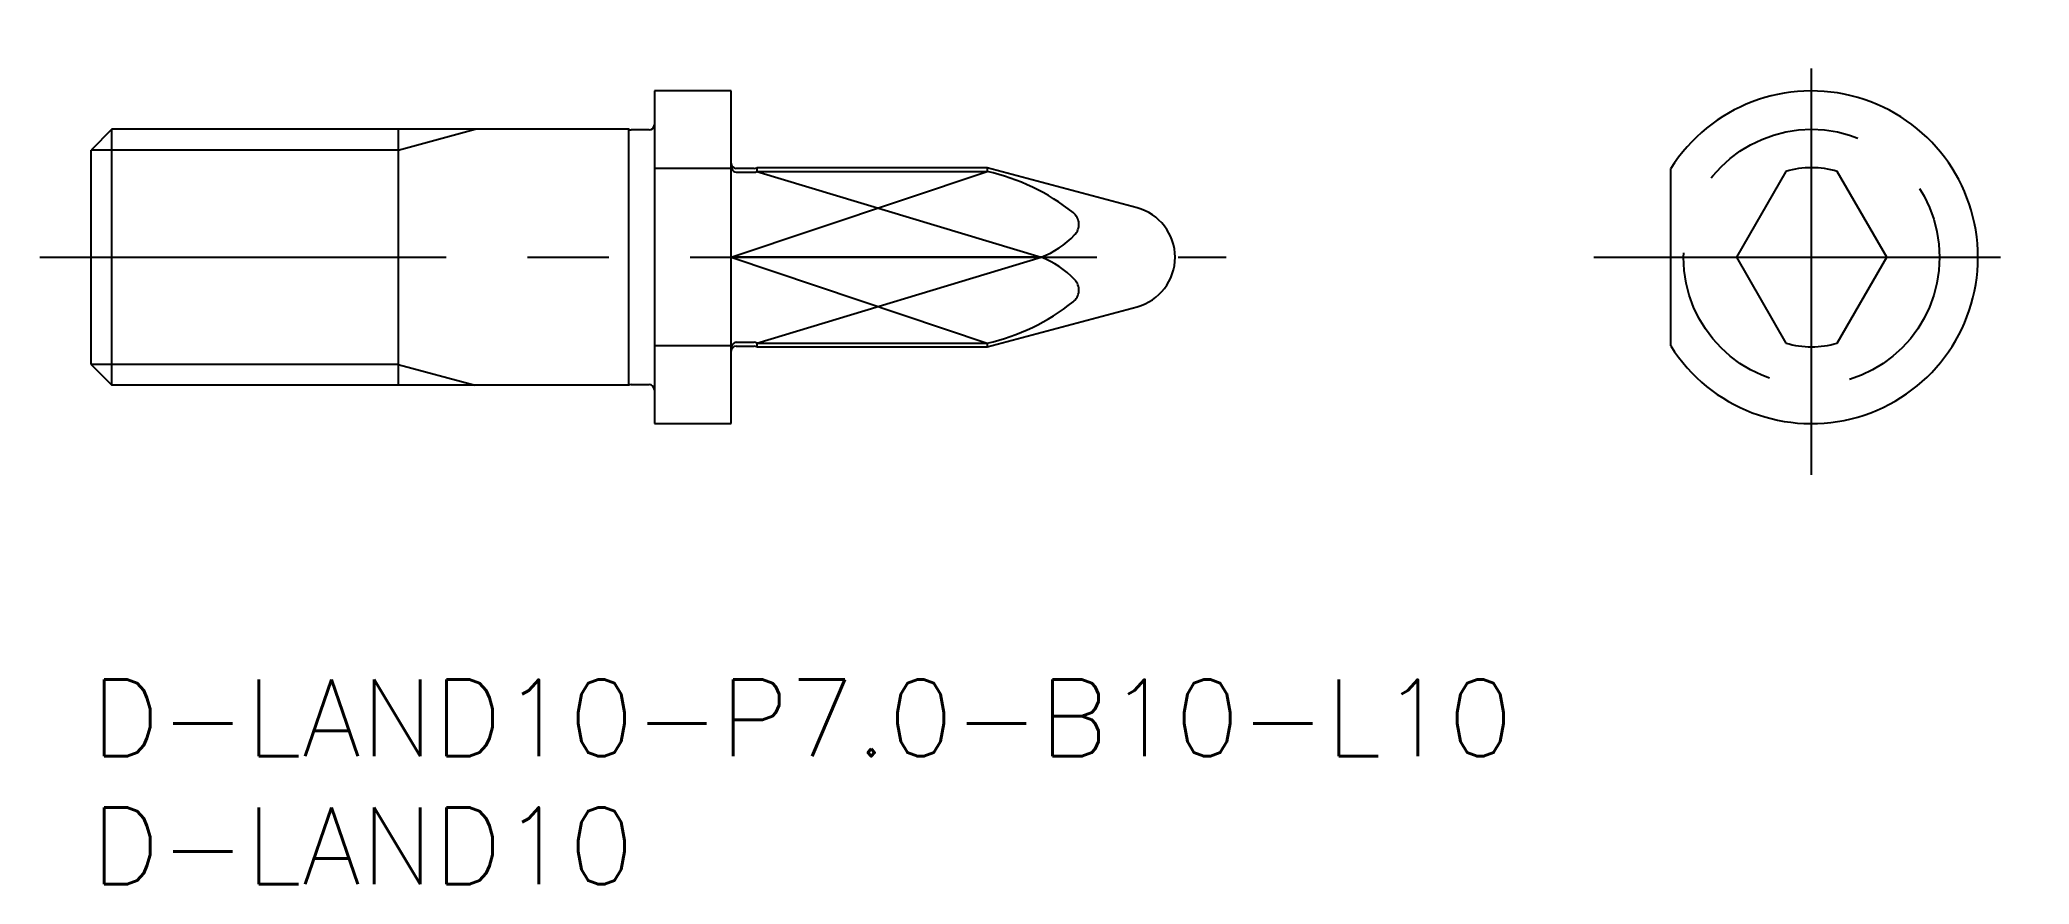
# Model space of a CAD drawing. Extents: x -2 to 75.7, y -8 to 25.
import ezdxf

# ---------------------------------------------------------------- set-up
doc = ezdxf.new("R2010")
doc.units = 0
doc.header["$LTSCALE"] = 0.5
doc.linetypes.add('CENTER', pattern=[50.8, 31.75, -6.35, 6.35, -6.35])
doc.linetypes.add('DASHED', pattern=[19.05, 12.7, -6.35])
for name, color, linetype in [('MSM_CENTER', 1, 'CENTER'), ('MSM_CONTINUOUS', 7, 'CONTINUOUS'), ('MSM_DASHED', 4, 'DASHED'), ('MSM_NARROW', 5, 'CONTINUOUS'), ('MSM_PART_NUMBER', 7, 'CONTINUOUS')]:
    doc.layers.add(name, color=color, linetype=linetype)
doc.styles.get("Standard").update_dxf_attribs({"font": 'txt.shx', "height": 0.5, "bigfont": 'bigfont.shx'})

# ---------------------------------------------------------------- blocks, each defined once
blk = doc.blocks.new('*U21')
at = {"layer": 'MSM_PART_NUMBER'}
blk.add_text('D-LAND10-P7.0-B10-L10', height=3, dxfattribs=at).set_placement((0, -3))
blk = doc.blocks.new('*U22')
at = {"layer": 'MSM_PART_NUMBER'}
blk.add_text('D-LAND10', height=3, dxfattribs=at).set_placement((0, -8))

msp = doc.modelspace()

# ---------------------------------------------------------------- linework, layer by layer
at = {"layer": 'MSM_CENTER'}
for p, q in [((67.191, 8), (67.191, 25)), ((-2, 16.5), (44.332, 16.5)), ((58.691, 16.5), (75.691, 16.5))]:
    msp.add_line(p, q, dxfattribs=at)
at = {"layer": 'MSM_CONTINUOUS'}
for p, q in [((25, 23), (22, 23)), ((22, 23), (22, 10)), ((25, 10), (25, 23)), ((0.812, 21.5), (0, 20.688)), ((0.812, 11.5), (0.812, 21.5)), ((21, 21.5), (0.812, 21.5)), ((12, 21.5), (12, 11.5)), ((21, 11.5), (21, 21.5)), ((21.8, 21.475), (21.097, 21.475)), ((0, 12.312), (0, 20.688)), ((25, 19.964), (22, 19.964)), ((25.903, 19.975), (25.2, 19.975)), ((25.2, 19.822), (25.903, 19.822)), ((35, 20), (26, 20)), ((26, 20), (26, 19.854)), ((26, 19.854), (35, 19.854)), ((40.852, 18.432), (35, 20)), ((35, 20), (35, 19.854)), ((61.691, 13.036), (61.691, 19.964)), ((66.191, 19.854), (64.255, 16.5)), ((70.128, 16.5), (68.191, 19.854)), ((37.103, 16.5), (25, 16.5)), ((64.255, 16.5), (66.191, 13.146)), ((68.191, 13.146), (70.128, 16.5)), ((35, 13), (40.852, 14.568)), ((25, 13.036), (22, 13.036)), ((25.2, 13.178), (25.903, 13.178)), ((25.2, 13.025), (25.903, 13.025)), ((26, 13.146), (35, 13.146)), ((26, 13.146), (26, 13)), ((26, 13), (35, 13)), ((35, 13.146), (35, 13)), ((0, 12.312), (0.812, 11.5)), ((21, 11.5), (0.812, 11.5)), ((21.097, 11.525), (21.8, 11.525)), ((22, 10), (25, 10))]:
    msp.add_line(p, q, dxfattribs=at)
for centre, radius, start, end in [((67.191, 16.5), 6.5, 212.20423, 147.79577), ((21.097, 21.675), 0.2, 241.04498, 270), ((21.8, 21.675), 0.2, 270, 0), ((25.2, 20.175), 0.2, 180, 270), ((25.265, 20.067), 0.265, 179.5317, 202.63688), ((25.22, 20.032), 0.211, 198.68679, 264.4776), ((25.903, 20.175), 0.2, 270, 298.95502), ((25.902, 19.991), 0.169, 270.54153, 305.65023), ((33.155, 11.705), 8.355, 51.53171, 77.2444), ((67.191, 16.5), 3.5, 73.39845, 106.60155), ((37.993, 17.783), 0.587, 315.54233, 52.26375), ((40.335, 16.5), 2, 285, 75), ((35.795, 19.886), 3.63, 291.12984, 316.15825), ((35.795, 13.114), 3.63, 43.84175, 68.87016), ((37.993, 15.217), 0.587, 307.73625, 44.45767), ((33.155, 21.295), 8.355, 282.7556, 308.46829), ((25.265, 12.933), 0.265, 157.36312, 180.4683), ((25.2, 12.825), 0.2, 90, 180), ((25.22, 12.968), 0.211, 95.5224, 161.31321), ((25.902, 13.009), 0.169, 54.34977, 89.45847), ((25.903, 12.825), 0.2, 61.04498, 90), ((67.191, 16.5), 3.5, 253.39845, 286.60155), ((21.097, 11.325), 0.2, 90, 118.95502), ((21.8, 11.325), 0.2, 0, 90)]:
    msp.add_arc(centre, radius, start, end, dxfattribs=at)
at = {"layer": 'MSM_DASHED'}
msp.add_circle((67.191, 16.5), 5, dxfattribs=at)
at = {"layer": 'MSM_NARROW'}
for p, q in [((12, 20.688), (15, 21.5)), ((12, 20.688), (0, 20.688)), ((25, 16.5), (35, 19.854)), ((26, 19.854), (37.103, 16.5)), ((25, 16.5), (35, 13.146)), ((26, 13.146), (37.103, 16.5)), ((12, 12.312), (0, 12.312)), ((12, 12.312), (15, 11.5))]:
    msp.add_line(p, q, dxfattribs=at)

# ---------------------------------------------------------------- block references
at = {"layer": 'MSM_CONTINUOUS'}
for name in ['*U21', '*U22']:
    msp.add_blockref(name, (0, 0), dxfattribs=at)

doc.saveas('drawing.dxf')
